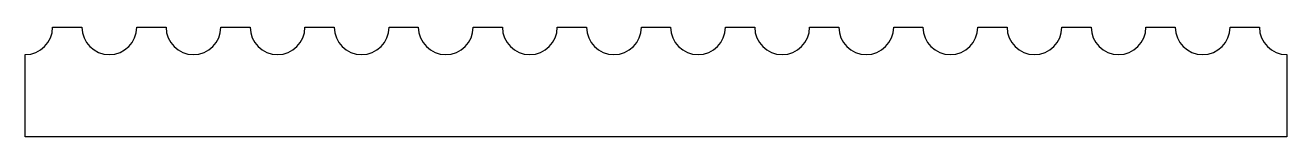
# Model space of a CAD drawing. Header units: centimetres. Extents: x -8.6 to 8.6, y -0.7 to 0.7.
import ezdxf

# ---------------------------------------------------------------- set-up
doc = ezdxf.new("R2010")
doc.units = ezdxf.units.CM
doc.header["$MEASUREMENT"] = 0
doc.layers.add('Camada 1', color=7, linetype='Continuous')

msp = doc.modelspace()

# ---------------------------------------------------------------- linework, layer by layer
at = {"layer": 'Camada 1'}
msp.add_open_spline([(-8.24637, 0.74967), (-8.24637, 0.54277), (-8.4143, 0.37483), (-8.62121, 0.37483), (-8.62121, 0.37483), (-8.62121, 0.37483), (-8.62121, -0.74968), (-8.62121, -0.74968), (-8.62121, -0.74968), (-8.62121, -0.74968), (8.62121, -0.74967), (8.62121, -0.74967), (8.62121, -0.74967), (8.62121, -0.74967), (8.62121, 0.37484), (8.62121, 0.37484), (8.62121, 0.37484), (8.41431, 0.37484), (8.24637, 0.54277), (8.24637, 0.74968), (8.24637, 0.74968), (8.24637, 0.74968), (7.84656, 0.74967), (7.84656, 0.74967), (7.84656, 0.74967), (7.84656, 0.54277), (7.67863, 0.37483), (7.47172, 0.37483), (7.47172, 0.37483), (7.26481, 0.37483), (7.09688, 0.54276), (7.09688, 0.74967), (7.09688, 0.74967), (7.09688, 0.74967), (6.69708, 0.74967), (6.69708, 0.74967), (6.69708, 0.74967), (6.69708, 0.54277), (6.52915, 0.37483), (6.32224, 0.37483), (6.32224, 0.37483), (6.11533, 0.37483), (5.9474, 0.54276), (5.9474, 0.74967), (5.9474, 0.74967), (5.9474, 0.74967), (5.5476, 0.74967), (5.5476, 0.74967), (5.5476, 0.74967), (5.5476, 0.54277), (5.37964, 0.37483), (5.17276, 0.37483), (5.17276, 0.37483), (4.96586, 0.37483), (4.79792, 0.54276), (4.79792, 0.74967), (4.79792, 0.74967), (4.79792, 0.74967), (4.39809, 0.74967), (4.39809, 0.74967), (4.39809, 0.74967), (4.39809, 0.54277), (4.23016, 0.37483), (4.02325, 0.37483), (4.02325, 0.37483), (3.81637, 0.37483), (3.64841, 0.54276), (3.64841, 0.74967), (3.64841, 0.74967), (3.64841, 0.74967), (3.24855, 0.74967), (3.24855, 0.74967), (3.24855, 0.74967), (3.24855, 0.54277), (3.08062, 0.37483), (2.87371, 0.37483), (2.87371, 0.37483), (2.6668, 0.37483), (2.49887, 0.54276), (2.49887, 0.74967), (2.49887, 0.74967), (2.49887, 0.74967), (2.09907, 0.74967), (2.09907, 0.74967), (2.09907, 0.74967), (2.09907, 0.54277), (1.93114, 0.37483), (1.72423, 0.37483), (1.72423, 0.37483), (1.51732, 0.37483), (1.34939, 0.54276), (1.34939, 0.74967), (1.34939, 0.74967), (1.34939, 0.74967), (0.94959, 0.74967), (0.94959, 0.74967), (0.94959, 0.74967), (0.94959, 0.54277), (0.78166, 0.37483), (0.57475, 0.37483), (0.57475, 0.37483), (0.36784, 0.37483), (0.19991, 0.54276), (0.19991, 0.74967), (0.19991, 0.74967), (0.19991, 0.74967), (-0.19989, 0.74967), (-0.19989, 0.74967), (-0.19989, 0.74967), (-0.19989, 0.54277), (-0.36782, 0.37483), (-0.57473, 0.37483), (-0.57473, 0.37483), (-0.78164, 0.37483), (-0.94957, 0.54276), (-0.94957, 0.74967), (-0.94957, 0.74967), (-0.94957, 0.74967), (-1.34938, 0.74967), (-1.34938, 0.74967), (-1.34938, 0.74967), (-1.34938, 0.54277), (-1.51731, 0.37483), (-1.72422, 0.37483), (-1.72422, 0.37483), (-1.93112, 0.37483), (-2.09906, 0.54276), (-2.09906, 0.74967), (-2.09906, 0.74967), (-2.09906, 0.74967), (-2.49888, 0.74967), (-2.49888, 0.74967), (-2.49888, 0.74967), (-2.49888, 0.54277), (-2.66681, 0.37483), (-2.87372, 0.37483), (-2.87372, 0.37483), (-3.08062, 0.37483), (-3.24856, 0.54276), (-3.24856, 0.74967), (-3.24856, 0.74967), (-3.24856, 0.74967), (-3.64837, 0.74967), (-3.64837, 0.74967), (-3.64837, 0.74967), (-3.64837, 0.54277), (-3.8163, 0.37483), (-4.02321, 0.37483), (-4.02321, 0.37483), (-4.23012, 0.37483), (-4.39805, 0.54276), (-4.39805, 0.74967), (-4.39805, 0.74967), (-4.39805, 0.74967), (-4.79785, 0.74967), (-4.79785, 0.74967), (-4.79785, 0.74967), (-4.79785, 0.54277), (-4.96578, 0.37483), (-5.17269, 0.37483), (-5.17269, 0.37483), (-5.37959, 0.37483), (-5.54753, 0.54276), (-5.54753, 0.74967), (-5.54753, 0.74967), (-5.54753, 0.74967), (-5.94733, 0.74967), (-5.94733, 0.74967), (-5.94733, 0.74967), (-5.94733, 0.54277), (-6.11526, 0.37483), (-6.32217, 0.37483), (-6.32217, 0.37483), (-6.52907, 0.37483), (-6.69701, 0.54276), (-6.69701, 0.74967), (-6.69701, 0.74967), (-6.69701, 0.74967), (-7.09684, 0.74967), (-7.09684, 0.74967), (-7.09684, 0.74967), (-7.09684, 0.54277), (-7.26477, 0.37483), (-7.47168, 0.37483), (-7.47168, 0.37483), (-7.67858, 0.37483), (-7.84652, 0.54276), (-7.84652, 0.74967), (-7.84652, 0.74967), (-7.84652, 0.74967), (-8.24637, 0.74967), (-8.24637, 0.74967)], degree=3, knots=[0, 0, 0, 0, 0.02040816, 0.02040816, 0.02040816, 0.02040816, 0.04081633, 0.04081633, 0.04081633, 0.04081633, 0.06122449, 0.06122449, 0.06122449, 0.06122449, 0.08163265, 0.08163265, 0.08163265, 0.08163265, 0.10204082, 0.10204082, 0.10204082, 0.10204082, 0.12244898, 0.12244898, 0.12244898, 0.12244898, 0.14285714, 0.14285714, 0.14285714, 0.14285714, 0.16326531, 0.16326531, 0.16326531, 0.16326531, 0.18367347, 0.18367347, 0.18367347, 0.18367347, 0.20408163, 0.20408163, 0.20408163, 0.20408163, 0.2244898, 0.2244898, 0.2244898, 0.2244898, 0.24489796, 0.24489796, 0.24489796, 0.24489796, 0.26530612, 0.26530612, 0.26530612, 0.26530612, 0.28571429, 0.28571429, 0.28571429, 0.28571429, 0.30612245, 0.30612245, 0.30612245, 0.30612245, 0.32653061, 0.32653061, 0.32653061, 0.32653061, 0.34693878, 0.34693878, 0.34693878, 0.34693878, 0.36734694, 0.36734694, 0.36734694, 0.36734694, 0.3877551, 0.3877551, 0.3877551, 0.3877551, 0.40816327, 0.40816327, 0.40816327, 0.40816327, 0.42857143, 0.42857143, 0.42857143, 0.42857143, 0.44897959, 0.44897959, 0.44897959, 0.44897959, 0.46938776, 0.46938776, 0.46938776, 0.46938776, 0.48979592, 0.48979592, 0.48979592, 0.48979592, 0.51020408, 0.51020408, 0.51020408, 0.51020408, 0.53061224, 0.53061224, 0.53061224, 0.53061224, 0.55102041, 0.55102041, 0.55102041, 0.55102041, 0.57142857, 0.57142857, 0.57142857, 0.57142857, 0.59183673, 0.59183673, 0.59183673, 0.59183673, 0.6122449, 0.6122449, 0.6122449, 0.6122449, 0.63265306, 0.63265306, 0.63265306, 0.63265306, 0.65306122, 0.65306122, 0.65306122, 0.65306122, 0.67346939, 0.67346939, 0.67346939, 0.67346939, 0.69387755, 0.69387755, 0.69387755, 0.69387755, 0.71428571, 0.71428571, 0.71428571, 0.71428571, 0.73469388, 0.73469388, 0.73469388, 0.73469388, 0.75510204, 0.75510204, 0.75510204, 0.75510204, 0.7755102, 0.7755102, 0.7755102, 0.7755102, 0.79591837, 0.79591837, 0.79591837, 0.79591837, 0.81632653, 0.81632653, 0.81632653, 0.81632653, 0.83673469, 0.83673469, 0.83673469, 0.83673469, 0.85714286, 0.85714286, 0.85714286, 0.85714286, 0.87755102, 0.87755102, 0.87755102, 0.87755102, 0.89795918, 0.89795918, 0.89795918, 0.89795918, 0.91836735, 0.91836735, 0.91836735, 0.91836735, 0.93877551, 0.93877551, 0.93877551, 0.93877551, 0.95918367, 0.95918367, 0.95918367, 0.95918367, 1, 1, 1, 1], dxfattribs=at)

doc.saveas('drawing.dxf')
